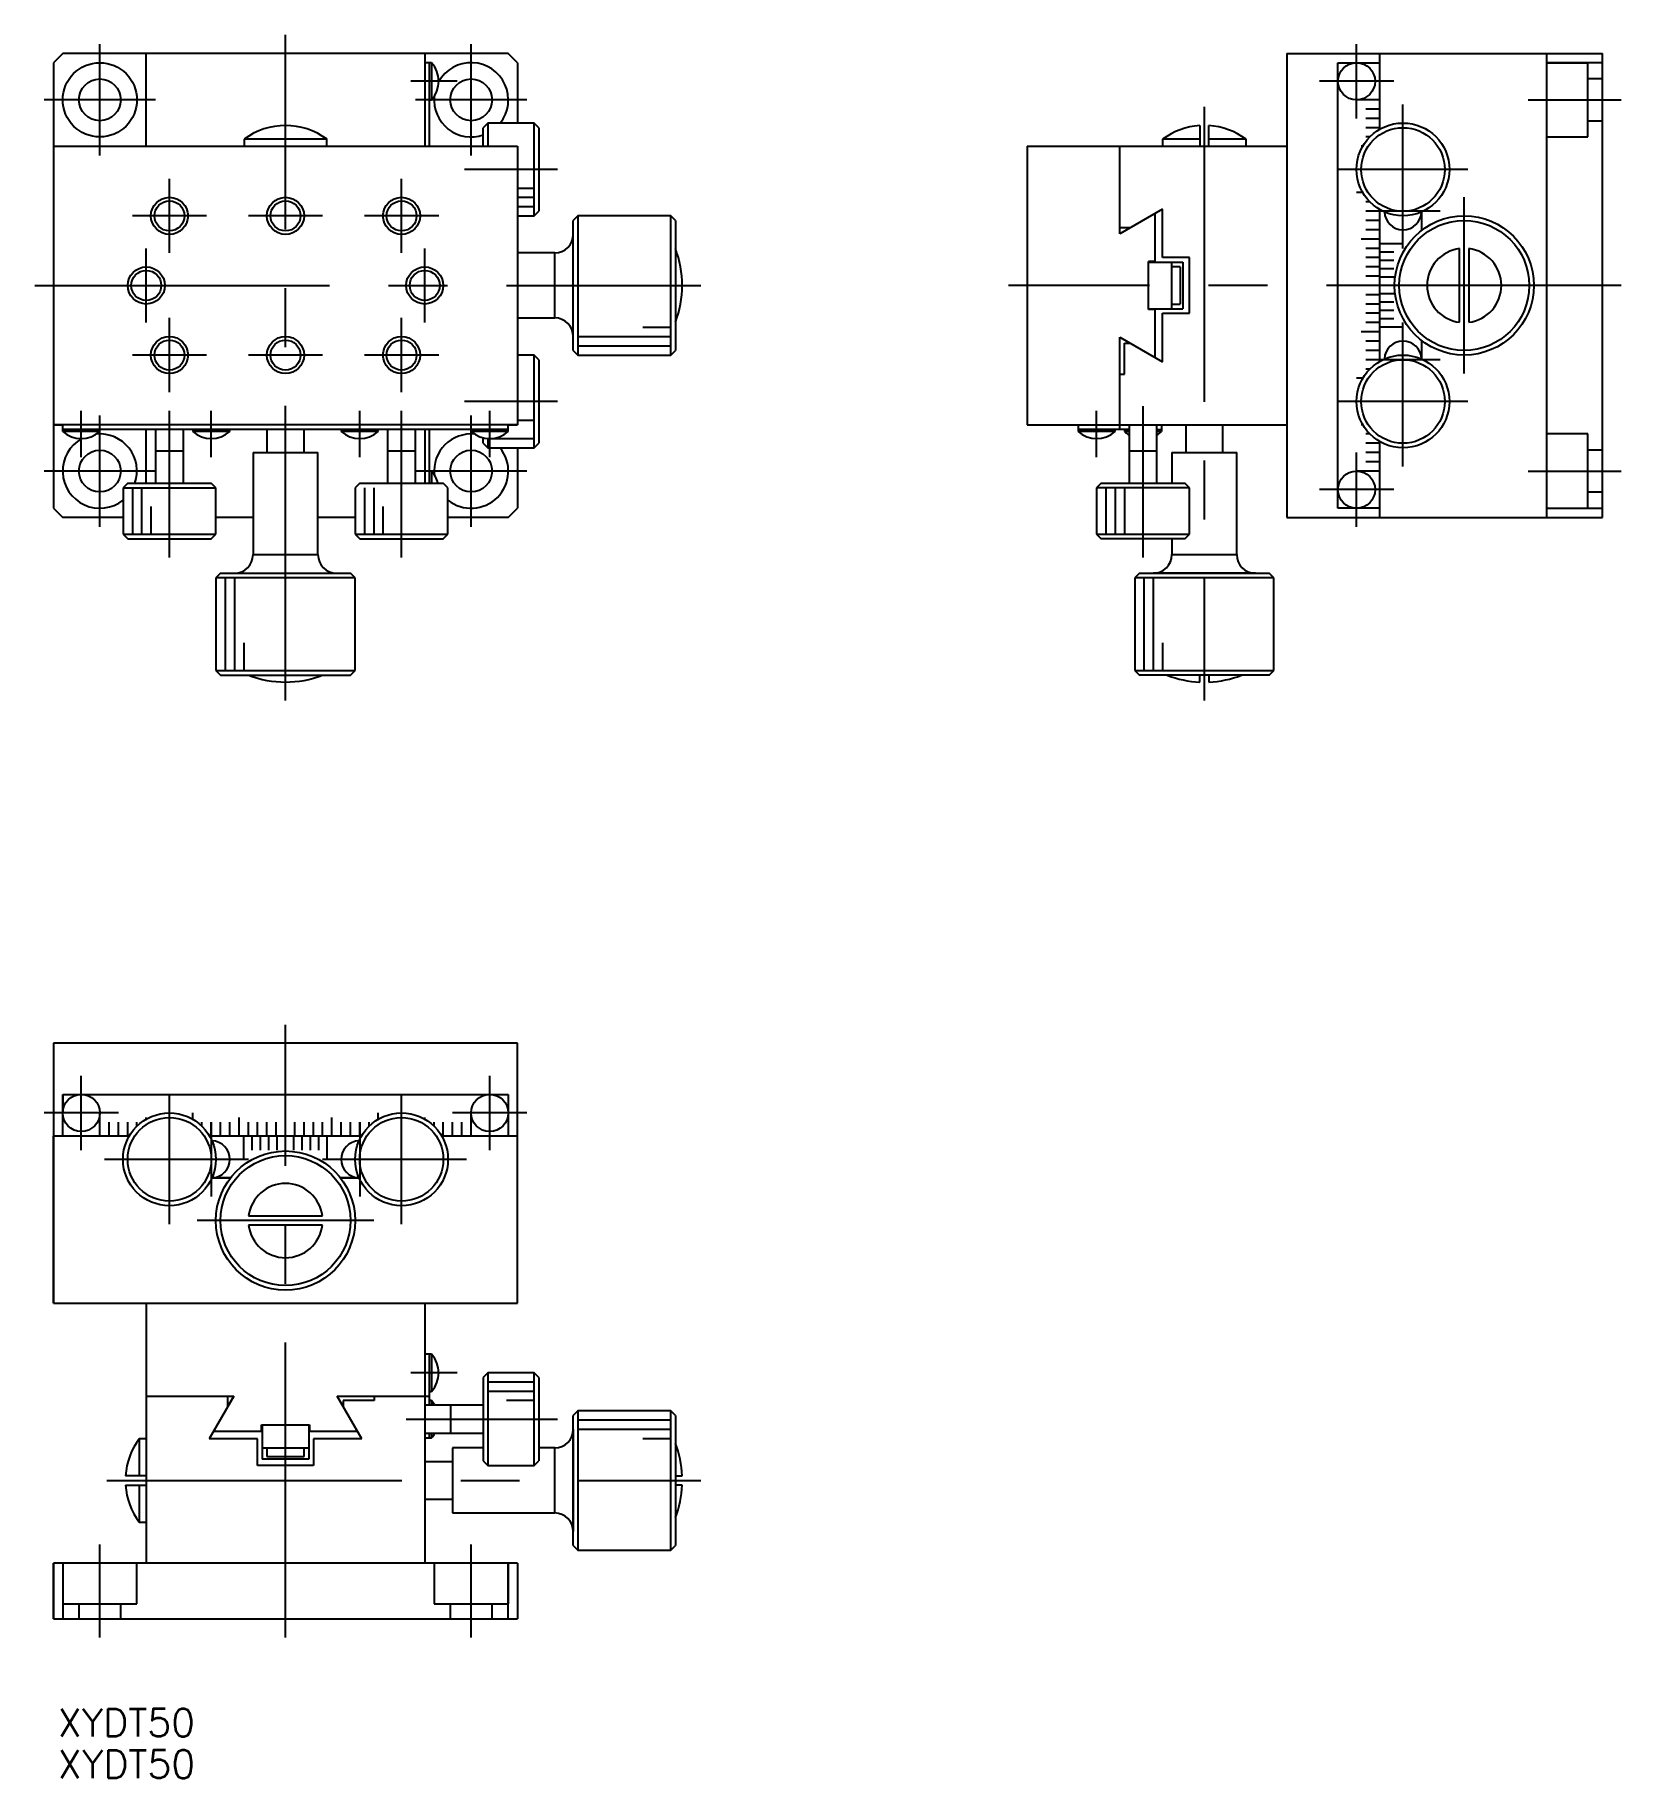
# Model space of a CAD drawing. Extents: x -27 to 144, y -186 to 2.
import ezdxf

# ---------------------------------------------------------------- set-up
doc = ezdxf.new("R2010")
doc.units = 0
doc.linetypes.add('CENTER', pattern=[50.8, 31.75, -6.35, 6.35, -6.35])
doc.linetypes.add('DASHED', pattern=[19.05, 12.7, -6.35])
doc.layers.get('0').update_dxf_attribs({"linetype": 'CONTINUOUS'})
doc.layers.add('CENTER', color=1, linetype='CENTER')
doc.styles.get("Standard").update_dxf_attribs({"font": 'txt.shx', "height": 3, "bigfont": 'bigfont.shx'})

# ---------------------------------------------------------------- blocks, each defined once
blk = doc.blocks.new('*U25')
at = {"color": 7, "linetype": 'CONTINUOUS'}
blk.add_text('XYDT50', height=3, dxfattribs=at).set_placement((-24.53, -181.34))
blk = doc.blocks.new('*U26')
at = {"color": 7, "linetype": 'CONTINUOUS'}
blk.add_text('XYDT50', height=3, dxfattribs=at).set_placement((-24.51, -185.82))

msp = doc.modelspace()

# ---------------------------------------------------------------- linework, layer by layer
at = {"color": 7, "linetype": 'CONTINUOUS'}
for p, q in [((-24, 0), (-25, -1)), ((24, 0), (-24, 0)), ((-15, -10), (-15, 0)), ((15, 0), (15, -10)), ((25, -1), (24, 0)), ((107.88, 0), (141.88, 0)), ((107.88, 0), (107.88, -50)), ((117.88, -8.17), (117.88, 0)), ((-25, -1), (-25, -49)), ((15.74, -1), (15, -1)), ((15.5, -10), (15.5, -1)), ((15.74, -1), (15.74, -5)), ((25, -1), (25, -7.5)), ((113.38, -49), (113.38, -1)), ((113.38, -1), (117.88, -1)), ((135.88, -50), (135.88, 0)), ((141.88, -1), (135.88, -1)), ((141.88, -50), (141.88, 0)), ((15.5, -5), (15.74, -5)), ((117.88, -5), (115.38, -5)), ((21.8, -7.5), (21.3, -8)), ((21.8, -7.5), (21.8, -10)), ((26.8, -7.5), (21.8, -7.5)), ((26.8, -17.5), (26.8, -7.5)), ((27.3, -8), (26.8, -7.5)), ((117.88, -6), (116.38, -6)), ((117.88, -7), (116.38, -7)), ((-4.47, -9.25), (-4.47, -10)), ((4.47, -9.25), (-4.47, -9.25)), ((4.47, -10), (4.47, -9.25)), ((21.3, -10), (21.3, -8)), ((27.3, -8), (27.3, -17)), ((94.48, -9.25), (94.48, -10)), ((98.48, -9.25), (94.48, -9.25)), ((98.48, -7.77), (98.48, -10)), ((99.48, -10), (99.48, -7.77)), ((103.48, -9.25), (99.48, -9.25)), ((103.48, -10), (103.48, -9.25)), ((117.88, -8), (116.38, -8)), ((116.81, -9), (116.38, -9)), ((-25, -10), (25, -10)), ((-25, -10), (25, -10)), ((25, -10), (25, -40)), ((79.88, -10), (79.88, -40)), ((79.88, -10), (107.88, -10)), ((89.88, -19.44), (89.88, -10)), ((116.05, -10), (115.88, -10)), ((25, -14.5), (26.8, -14.5)), ((116.05, -15), (115.38, -15)), ((25, -15.5), (26.8, -15.5)), ((25, -16.5), (26.8, -16.5)), ((94.48, -16.79), (89.88, -19.44)), ((94.48, -22), (94.48, -16.79)), ((116.81, -16), (116.38, -16)), ((117.88, -33.17), (117.88, -16.83)), ((25, -17.5), (26.8, -17.5)), ((26.8, -17.5), (27.3, -17)), ((31.5, -17.5), (31, -18)), ((31, -32), (31, -18)), ((41.5, -17.5), (31.5, -17.5)), ((31.5, -17.5), (31.5, -32.5)), ((41.5, -32.5), (41.5, -17.5)), ((42, -18), (41.5, -17.5)), ((42, -18), (42, -32)), ((93.68, -22.4), (93.68, -17.25)), ((117.88, -17), (116.38, -17)), ((117.88, -18), (116.38, -18)), ((122.38, -17.08), (122.38, -19.08)), ((91, -18.8), (89.88, -18.8)), ((91, -18.8), (89.88, -18.8)), ((117.88, -20), (115.88, -20)), ((117.88, -19), (116.38, -19)), ((120.38, -20.5), (117.88, -20.5)), ((29, -21.5), (25, -21.5)), ((29, -25), (29, -21.5)), ((92.98, -27.6), (92.98, -22.4)), ((93.68, -22.4), (92.98, -22.4)), ((92.98, -22.4), (93.68, -22.4)), ((92.98, -22.5), (96.68, -22.5)), ((97.38, -22), (94.48, -22)), ((97.38, -22), (94.48, -22)), ((95.48, -27.5), (95.48, -22.5)), ((96.68, -22.5), (96.68, -27.5)), ((97.38, -28), (97.38, -22)), ((117.88, -21), (116.38, -21)), ((117.88, -22), (116.38, -22)), ((119.38, -21.4), (117.88, -21.4)), ((119.38, -22.3), (117.88, -22.3)), ((126.48, -28.97), (126.48, -21.03)), ((127.48, -21.03), (127.48, -28.97)), ((96.38, -23), (95.48, -23)), ((96.38, -23), (96.38, -27)), ((117.88, -23), (116.38, -23)), ((117.88, -24), (116.38, -24)), ((119.38, -23.2), (117.88, -23.2)), ((119.38, -24.1), (117.88, -24.1)), ((29, -28.5), (29, -25)), ((117.88, -25), (115.38, -25)), ((117.88, -26), (116.38, -26)), ((119.38, -25), (117.88, -25)), ((119.38, -25.9), (117.88, -25.9)), ((92.98, -27.5), (96.68, -27.5)), ((93.68, -27.6), (92.98, -27.6)), ((93.68, -32.75), (93.68, -27.6)), ((94.48, -33.21), (94.48, -28)), ((94.48, -28), (97.38, -28)), ((95.48, -27), (96.38, -27)), ((117.88, -27), (116.38, -27)), ((117.88, -28), (116.38, -28)), ((119.38, -26.8), (117.88, -26.8)), ((119.38, -27.7), (117.88, -27.7)), ((25, -28.5), (29, -28.5)), ((38.5, -29.5), (41.5, -29.5)), ((117.88, -30), (115.88, -30)), ((117.88, -29), (116.38, -29)), ((119.38, -28.6), (117.88, -28.6)), ((120.38, -29.5), (117.88, -29.5)), ((31.5, -30.5), (41.5, -30.5)), ((31.5, -31.5), (41.5, -31.5)), ((89.88, -40.5), (89.88, -30.56)), ((89.88, -30.56), (94.48, -33.21)), ((90.38, -34.56), (90.38, -31.2)), ((90.38, -31.2), (91, -31.2)), ((117.88, -31), (116.38, -31)), ((122.38, -30.92), (122.38, -32.92)), ((26.8, -32.5), (25, -32.5)), ((26.8, -42.5), (26.8, -32.5)), ((27.3, -33), (26.8, -32.5)), ((27.3, -33), (27.3, -42)), ((31, -32), (31.5, -32.5)), ((31.5, -32.5), (41.5, -32.5)), ((41.5, -32.5), (42, -32)), ((117.88, -32), (116.38, -32)), ((117.88, -33), (116.38, -33)), ((89.88, -34.56), (90.38, -34.56)), ((116.05, -35), (115.38, -35)), ((116.81, -34), (116.38, -34)), ((25, -40), (-25, -40)), ((-25, -40), (-24, -40)), ((-24, -40.74), (-24, -40)), ((24, -40.5), (-24, -40.5)), ((-20, -40.74), (-24, -40.74)), ((-20, -40.74), (-20, -40.5)), ((-15, -46.3), (-15, -40.5)), ((-14, -40.5), (-14, -46.3)), ((-11, -46.3), (-11, -40.5)), ((-10, -40.5), (-10, -40.74)), ((-6, -40.74), (-10, -40.74)), ((-6, -40.74), (-6, -40.5)), ((-2, -40.5), (-2, -43)), ((2, -43), (2, -40.5)), ((6, -40.5), (6, -40.74)), ((10, -40.74), (6, -40.74)), ((10, -40.74), (10, -40.5)), ((11, -40.5), (11, -46.3)), ((14, -46.3), (14, -40.5)), ((15, -40.5), (15, -46.3)), ((15.5, -46.3), (15.5, -40.5)), ((20, -40.5), (20, -40.74)), ((24, -40.74), (20, -40.74)), ((24, -40), (25, -40)), ((24, -40.74), (24, -40)), ((25, -39.5), (26.8, -39.5)), ((79.88, -40), (107.88, -40)), ((85.38, -40), (85.38, -40.74)), ((90.88, -40.5), (85.38, -40.5)), ((89.38, -40.74), (85.38, -40.74)), ((89.38, -40.74), (89.38, -40.5)), ((90.38, -40.5), (90.38, -40.74)), ((90.88, -40.74), (90.38, -40.74)), ((90.88, -40), (90.88, -46.3)), ((93.88, -46.3), (93.88, -40)), ((93.88, -40.5), (94.38, -40.5)), ((94.38, -40.74), (93.88, -40.74)), ((94.38, -40), (94.38, -40.74)), ((96.98, -40), (96.98, -43)), ((100.98, -43), (100.98, -40)), ((116.05, -40), (115.88, -40)), ((116.81, -41), (116.38, -41)), ((-14, -42.79), (-14, -42.8)), ((-14, -42.8), (-11, -42.8)), ((-14, -42.8), (-14, -42.8)), ((-11, -42.8), (-11, -42.79)), ((-11, -42.8), (-11, -42.8)), ((-3.5, -43), (-3.5, -54)), ((-3.5, -43), (3.5, -43)), ((3.5, -54), (3.5, -43)), ((11, -42.79), (11, -42.8)), ((11, -42.8), (14, -42.8)), ((11, -42.8), (11, -42.8)), ((14, -42.8), (14, -42.79)), ((14, -42.8), (14, -42.8)), ((21.3, -42), (21.3, -41.42)), ((21.3, -42), (21.8, -42.5)), ((21.8, -41.49), (21.8, -42.5)), ((21.8, -41.5), (26.8, -41.5)), ((21.8, -42.5), (26.8, -42.5)), ((25, -42.5), (25, -49)), ((26.8, -42.5), (27.3, -42)), ((90.88, -42.8), (93.88, -42.8)), ((95.48, -43), (95.48, -46.3)), ((95.48, -43), (102.48, -43)), ((102.48, -54), (102.48, -43)), ((117.88, -42), (116.38, -42)), ((117.88, -43), (116.38, -43)), ((117.88, -50), (117.88, -41.83)), ((15.74, -45), (15.5, -45)), ((15.74, -45), (15.74, -46.3)), ((117.88, -45), (115.38, -45)), ((117.88, -44), (116.38, -44)), ((-17, -46.3), (-17.5, -46.8)), ((-17.5, -46.8), (-17.5, -51.8)), ((-17.5, -46.8), (-7.5, -46.8)), ((-17, -46.3), (-8, -46.3)), ((-16.5, -46.8), (-16.5, -51.8)), ((-15.5, -46.8), (-15.5, -51.8)), ((-7.5, -46.8), (-8, -46.3)), ((-7.5, -51.8), (-7.5, -46.8)), ((8, -46.3), (7.5, -46.8)), ((7.5, -46.8), (7.5, -51.8)), ((8, -46.3), (17, -46.3)), ((8.5, -46.8), (8.5, -51.8)), ((9.5, -46.8), (9.5, -51.8)), ((17.5, -46.8), (17, -46.3)), ((17.5, -51.8), (17.5, -46.8)), ((87.88, -46.3), (87.38, -46.8)), ((87.38, -46.8), (87.38, -51.8)), ((97.38, -46.8), (87.38, -46.8)), ((87.88, -46.3), (96.88, -46.3)), ((88.38, -46.8), (88.38, -51.8)), ((89.38, -46.8), (89.38, -51.8)), ((90.38, -46.8), (90.38, -51.8)), ((97.38, -46.8), (96.88, -46.3)), ((97.38, -51.8), (97.38, -46.8)), ((-14.5, -48.8), (-14.5, -51.8)), ((10.5, -48.8), (10.5, -51.8)), ((-25, -49), (-24, -50)), ((-17.5, -50), (-24, -50)), ((-3.5, -50), (-7.5, -50)), ((7.5, -50), (3.5, -50)), ((24, -50), (17.5, -50)), ((24, -50), (25, -49)), ((107.88, -50), (141.88, -50)), ((117.88, -49), (113.38, -49)), ((135.88, -49), (141.88, -49)), ((-17.5, -51.8), (-17, -52.3)), ((-17.5, -51.8), (-7.5, -51.8)), ((-17, -52.3), (-8, -52.3)), ((-8, -52.3), (-7.5, -51.8)), ((7.5, -51.8), (8, -52.3)), ((7.5, -51.8), (17.5, -51.8)), ((8, -52.3), (17, -52.3)), ((17, -52.3), (17.5, -51.8)), ((87.38, -51.8), (97.38, -51.8)), ((87.38, -51.8), (87.88, -52.3)), ((96.88, -52.3), (87.88, -52.3)), ((96.88, -52.3), (87.88, -52.3)), ((95.48, -52.3), (95.48, -54)), ((96.88, -52.3), (97.38, -51.8)), ((-3.5, -54), (0, -54)), ((0, -54), (3.5, -54)), ((95.48, -54), (102.48, -54)), ((-7, -56), (-7.5, -56.5)), ((-7, -56), (7, -56)), ((7.5, -56.5), (7, -56)), ((91.98, -56), (91.48, -56.5)), ((91.98, -56), (105.98, -56)), ((104.48, -56), (93.48, -56)), ((106.48, -56.5), (105.98, -56)), ((-7.5, -56.5), (-7.5, -66.5)), ((7.5, -56.5), (-7.5, -56.5)), ((-6.5, -56.5), (-6.5, -66.5)), ((-5.5, -56.5), (-5.5, -66.5)), ((7.5, -66.5), (7.5, -56.5)), ((106.48, -56.5), (91.48, -56.5)), ((91.48, -56.5), (91.48, -66.5)), ((92.48, -56.5), (92.48, -66.5)), ((93.48, -56.5), (93.48, -66.5)), ((106.48, -66.5), (106.48, -56.5)), ((-4.5, -63.5), (-4.5, -66.5)), ((94.48, -63.5), (94.48, -66.5)), ((-7.5, -66.5), (-7, -67)), ((-7.5, -66.5), (7.5, -66.5)), ((-7, -67), (7, -67)), ((7, -67), (7.5, -66.5)), ((91.48, -66.5), (106.48, -66.5)), ((91.48, -66.5), (91.98, -67)), ((105.98, -67), (91.98, -67)), ((98.48, -67.73), (98.48, -67)), ((99.48, -67), (98.48, -67)), ((99.48, -67), (99.48, -67.73)), ((105.98, -67), (106.48, -66.5)), ((25, -106.65), (-25, -106.65)), ((-25, -106.65), (-25, -120.45)), ((25, -134.65), (25, -106.65)), ((-24, -112.15), (-24, -114.14)), ((-24, -112.15), (24, -112.15)), ((-24, -116.65), (-24, -112.15)), ((24, -112.15), (24, -116.65)), ((-20, -116.65), (-20, -114.15)), ((-10, -114.82), (-10, -114.15)), ((0, -116.65), (0, -114.15)), ((10, -114.82), (10, -114.15)), ((20, -116.65), (20, -114.15)), ((-19, -116.65), (-19, -115.15)), ((-18, -116.65), (-18, -115.15)), ((-17, -116.65), (-17, -115.15)), ((-16, -115.58), (-16, -115.15)), ((-15, -114.82), (-15, -114.65)), ((-9, -115.58), (-9, -115.15)), ((-8, -116.65), (-8, -115.15)), ((-7, -116.65), (-7, -115.15)), ((-6, -116.65), (-6, -115.15)), ((-5, -116.65), (-5, -114.65)), ((-4, -116.65), (-4, -115.15)), ((-3, -116.65), (-3, -115.15)), ((-2, -116.65), (-2, -115.15)), ((-1, -116.65), (-1, -115.15)), ((1, -116.65), (1, -115.15)), ((2, -116.65), (2, -115.15)), ((3, -116.65), (3, -115.15)), ((4, -116.65), (4, -115.15)), ((5, -116.65), (5, -114.65)), ((6, -116.65), (6, -115.15)), ((7, -116.65), (7, -115.15)), ((8, -116.65), (8, -115.15)), ((9, -115.58), (9, -115.15)), ((15, -114.82), (15, -114.65)), ((16, -115.58), (16, -115.15)), ((17, -116.65), (17, -115.15)), ((18, -116.65), (18, -115.15)), ((19, -116.65), (19, -115.15)), ((-25, -134.65), (-25, -116.65)), ((-25, -116.65), (-25, -117.15)), ((-16.83, -116.65), (-25, -116.65)), ((-25, -117.15), (-25, -117.77)), ((8.17, -116.65), (-8.17, -116.65)), ((-4.5, -119.15), (-4.5, -116.65)), ((-3.6, -118.15), (-3.6, -116.65)), ((-2.7, -118.15), (-2.7, -116.65)), ((-1.8, -118.15), (-1.8, -116.65)), ((-0.9, -118.15), (-0.9, -116.65)), ((0, -118.15), (0, -116.65)), ((0.9, -118.15), (0.9, -116.65)), ((1.8, -118.15), (1.8, -116.65)), ((2.7, -118.15), (2.7, -116.65)), ((3.6, -118.15), (3.6, -116.65)), ((4.5, -119.15), (4.5, -116.65)), ((25, -116.65), (16.83, -116.65)), ((-25, -120.45), (-25, -121.25)), ((-25, -120.45), (-25, -121.25)), ((-25, -121.25), (-25, -120.45)), ((-25, -121.25), (-25, -134.65)), ((-25, -121.25), (-25, -124.15)), ((-25, -124.15), (-25, -121.25)), ((-7.92, -121.15), (-5.92, -121.15)), ((-5.92, -121.15), (-7.92, -121.15)), ((5.92, -121.15), (7.92, -121.15)), ((7.92, -121.15), (5.92, -121.15)), ((-3.97, -125.25), (3.97, -125.25)), ((-3.97, -125.25), (3.97, -125.25)), ((3.97, -126.25), (-3.97, -126.25)), ((-25, -134.65), (25, -134.65)), ((-15, -134.65), (-15, -144.65)), ((-15, -134.65), (-15, -162.65)), ((15, -134.65), (15, -162.65)), ((15.74, -140.15), (15, -140.15)), ((15.5, -145.65), (15.5, -140.15)), ((15.74, -140.15), (15.74, -144.15)), ((21.8, -142.15), (21.3, -142.65)), ((21.3, -142.65), (21.3, -151.65)), ((21.8, -142.15), (21.8, -152.15)), ((26.8, -142.15), (21.8, -142.15)), ((26.8, -152.15), (26.8, -142.15)), ((27.3, -142.65), (26.8, -142.15)), ((27.3, -142.65), (27.3, -151.65)), ((15.5, -144.15), (15.74, -144.15)), ((26.8, -143.15), (21.8, -143.15)), ((26.8, -144.15), (21.8, -144.15)), ((-15, -144.65), (-5.56, -144.65)), ((-5.56, -144.65), (-8.21, -149.25)), ((-6.2, -145.77), (-6.2, -144.65)), ((-6.2, -145.77), (-5.56, -144.65)), ((8.21, -149.25), (5.56, -144.65)), ((5.56, -144.65), (15.5, -144.65)), ((6.2, -145.15), (6.2, -145.77)), ((9.56, -145.15), (6.2, -145.15)), ((6.2, -145.15), (6.2, -145.77)), ((9.56, -144.65), (9.56, -145.15)), ((9.56, -144.65), (9.56, -145.15)), ((21.3, -145.65), (15, -145.65)), ((15.74, -145.15), (15.5, -145.15)), ((15.74, -145.15), (15.74, -145.65)), ((17.8, -148.65), (17.8, -145.65)), ((26.8, -145.15), (23.8, -145.15)), ((31.5, -146.25), (31, -146.75)), ((31.5, -146.25), (31.5, -161.25)), ((41.5, -146.25), (31.5, -146.25)), ((41.5, -161.25), (41.5, -146.25)), ((42, -146.75), (41.5, -146.25)), ((-2.6, -147.75), (2.6, -147.75)), ((-2.6, -148.45), (-2.6, -147.75)), ((-2.5, -147.75), (-2.5, -150.25)), ((-2.5, -147.75), (-2.5, -151.45)), ((2.5, -147.75), (2.5, -151.45)), ((2.6, -148.45), (2.6, -147.75)), ((2.6, -147.75), (2.6, -148.45)), ((31, -160.75), (31, -146.75)), ((31, -148.25), (31, -146.75)), ((31, -148.25), (31, -159.25)), ((31, -148.25), (31, -159.25)), ((31, -159.26), (31, -148.25)), ((41.5, -147.25), (31.5, -147.25)), ((41.5, -148.25), (31.5, -148.25)), ((42, -146.75), (42, -160.75)), ((-15.75, -149.25), (-15.75, -153.25)), ((-15, -149.25), (-15.75, -149.25)), ((-3, -149.25), (-8.21, -149.25)), ((-7.75, -148.45), (-2.6, -148.45)), ((-3, -152.15), (-3, -149.25)), ((-2.5, -150.25), (2.5, -150.25)), ((-2, -150.25), (-2, -151.15)), ((2, -151.15), (2, -150.25)), ((2.6, -148.45), (7.75, -148.45)), ((3, -149.25), (3, -152.15)), ((3, -149.25), (3, -152.15)), ((8.21, -149.25), (3, -149.25)), ((15, -148.65), (21.3, -148.65)), ((15, -149.15), (15.74, -149.15)), ((15.5, -149.15), (15.5, -148.65)), ((15.74, -148.65), (15.74, -149.15)), ((21.3, -150.25), (18, -150.25)), ((18, -150.25), (18, -157.25)), ((29, -150.25), (27.3, -150.25)), ((29, -157.25), (29, -150.25)), ((41.5, -149.25), (38.5, -149.25)), ((2.5, -151.45), (-2.5, -151.45)), ((-2, -151.15), (2, -151.15)), ((3, -151.75), (3, -152.15)), ((3, -151.75), (3, -152.15)), ((18, -151.75), (15, -151.75)), ((21.3, -151.65), (21.8, -152.15)), ((26.8, -152.15), (27.3, -151.65)), ((-15, -153.25), (-17.23, -153.25)), ((3, -152.15), (-3, -152.15)), ((21.8, -152.15), (26.8, -152.15)), ((42, -153.25), (42.73, -153.25)), ((-17.23, -154.25), (-15, -154.25)), ((-15.75, -154.25), (-15.75, -158.25)), ((15, -155.75), (18, -155.75)), ((42.73, -154.25), (42, -154.25)), ((18, -157.25), (29, -157.25)), ((-15.75, -158.25), (-15, -158.25)), ((31, -160.75), (31, -159.26)), ((31, -160.75), (31.5, -161.25)), ((31.5, -161.25), (41.5, -161.25)), ((41.5, -161.25), (42, -160.75)), ((-25, -162.65), (-25, -168.65)), ((-25, -168.65), (-25, -162.65)), ((25, -162.65), (-25, -162.65)), ((-24, -162.65), (-24, -168.65)), ((24, -168.65), (24, -162.65)), ((25, -162.65), (25, -168.65)), ((-25, -168.65), (25, -168.65))]:
    msp.add_line(p, q, dxfattribs=at)
at = {"color": 3, "linetype": 'DASHED'}
for p, q in [((135.88, -1), (140.28, -1)), ((140.28, -9), (140.28, -1)), ((141.88, -2.75), (140.28, -2.75)), ((140.28, -7.25), (141.88, -7.25)), ((135.88, -9), (140.28, -9)), ((140.28, -41), (135.88, -41)), ((140.28, -49), (140.28, -41)), ((141.88, -42.75), (140.28, -42.75)), ((140.28, -47.25), (141.88, -47.25)), ((135.88, -49), (140.28, -49)), ((-24, -162.65), (-24, -167.05)), ((-16, -167.05), (-16, -162.65)), ((16, -162.65), (16, -167.05)), ((24, -162.65), (24, -167.05)), ((-24, -167.05), (-16, -167.05)), ((-22.25, -167.05), (-22.25, -168.65)), ((-17.75, -168.65), (-17.75, -167.05)), ((16, -167.05), (24, -167.05)), ((17.75, -167.05), (17.75, -168.65)), ((22.25, -168.65), (22.25, -167.05))]:
    msp.add_line(p, q, dxfattribs=at)
at = {"color": 7, "linetype": 'CONTINUOUS'}
for centre, radius in [((-20, -5), 4), ((115.38, -3), 2), ((-20, -5), 2.25), ((20, -5), 2.25), ((120.38, -12.5), 5), ((120.38, -12.5), 4.5), ((-12.5, -17.5), 1.62), ((0, -17.5), 1.62), ((12.5, -17.5), 1.62), ((126.98, -25), 7.5), ((126.98, -25), 7), ((-15, -25), 1.62), ((15, -25), 1.62), ((-12.5, -32.5), 1.62), ((0, -32.5), 1.62), ((12.5, -32.5), 1.62), ((120.38, -37.5), 5), ((120.38, -37.5), 4.5), ((-20, -45), 2.25), ((20, -45), 2.25), ((115.38, -47), 2), ((-22, -114.15), 2), ((22, -114.15), 2), ((-12.5, -119.15), 5), ((12.5, -119.15), 5), ((-12.5, -119.15), 4.5), ((12.5, -119.15), 4.5), ((0, -125.75), 7.5), ((0, -125.75), 7)]:
    msp.add_circle(centre, radius, dxfattribs=at)
at = {"color": 3, "linetype": 'CONTINUOUS'}
for centre in [(-12.5, -17.5), (0, -17.5), (12.5, -17.5), (-15, -25), (15, -25), (-12.5, -32.5), (0, -32.5), (12.5, -32.5)]:
    msp.add_circle(centre, 2, dxfattribs=at)
at = {"color": 7, "linetype": 'CONTINUOUS'}
for centre, radius, start, end in [((13.5, -3), 3, 318.1877, 41.8123), ((20, -5), 4, 321.3178, 151.0657), ((20, -5), 4, 174.7289, 288.9656), ((0, -15.25), 7.48, 53.3008, 126.6992), ((98.98, -15.25), 7.5, 93.8226, 126.8699), ((98.98, -15.25), 7.5, 53.1301, 86.1774), ((120.38, -17), 2, 182.387, 357.613), ((29, -19.5), 2, 270, 0), ((31.56, -25), 11.17, 339.1878, 20.8122), ((126.98, -25), 4, 97.1808, 262.8192), ((126.98, -25), 4, 277.1808, 82.8192), ((29, -30.5), 2, 0, 90), ((120.38, -33), 2, 2.387, 177.613), ((-22, -38.5), 3, 228.1877, 311.8123), ((-20, -45), 4, 341.0344, 95.2711), ((-8, -38.5), 3, 228.1877, 311.8123), ((8, -38.5), 3, 228.1877, 311.8123), ((20, -45), 4, 84.7289, 185.2711), ((22, -38.5), 3, 228.1877, 311.8123), ((87.38, -38.5), 3, 228.1877, 311.8123), ((92.38, -38.5), 3, 228.1877, 240), ((92.38, -38.5), 3, 300, 311.8123), ((-20, -45), 4, 118.9343, 308.6822), ((20, -45), 4, 231.3178, 38.6822), ((13.5, -47), 3, 13.4934, 41.8123), ((-5.5, -54), 2, 270, 0), ((5.5, -54), 2, 180, 270), ((93.48, -54), 2, 270, 0), ((104.48, -54), 2, 180, 270), ((0, -56.56), 11.17, 249.1878, 290.8122), ((98.98, -56.56), 11.18, 249.0376, 267.4369), ((98.98, -56.56), 11.18, 272.5631, 290.9624), ((-8, -119.15), 2, 0, 87.613), ((8, -119.15), 2, 92.387, 267.613), ((-8, -119.15), 2, 272.387, 0), ((0, -125.75), 4, 7.1808, 172.8192), ((0, -125.75), 4, 187.1808, 352.8192), ((13.5, -142.15), 3, 318.1877, 41.8123), ((13.5, -147.15), 3, 30, 41.8123), ((29, -148.25), 2, 270, 0), ((-9.75, -153.75), 7.5, 143.1301, 176.1774), ((13.5, -147.15), 3, 318.1877, 330), ((31.56, -153.75), 11.18, 2.5631, 20.9624), ((-9.75, -153.75), 7.5, 183.8226, 216.8699), ((31.56, -153.75), 11.18, 339.0376, 357.4369), ((29, -159.25), 2, 0, 90)]:
    msp.add_arc(centre, radius, start, end, dxfattribs=at)
at = {"layer": 'CENTER', "color": 1, "linetype": 'CENTER'}
for p, q in [((0, -69.73), (0, 2)), ((-20, -11), (-20, 1)), ((20, -11), (20, 1)), ((115.38, -7), (115.38, 1)), ((18.5, -3), (13.5, -3)), ((119.38, -3), (111.38, -3)), ((-14, -5), (-26, -5)), ((26, -5), (14, -5)), ((120.38, -21), (120.38, -5.5)), ((133.88, -5), (143.88, -5)), ((98.98, -5.77), (98.98, -69.73)), ((29.3, -12.5), (19.3, -12.5)), ((127.38, -12.5), (113.38, -12.5)), ((-12.5, -21.5), (-12.5, -13.5)), ((12.5, -21.5), (12.5, -13.5)), ((126.98, -34.5), (126.98, -15.5)), ((-8.5, -17.5), (-16.5, -17.5)), ((4, -17.5), (-4, -17.5)), ((16.5, -17.5), (8.5, -17.5)), ((124.38, -17), (116.38, -17)), ((-15, -29), (-15, -21)), ((15, -29), (15, -21)), ((-27, -25), (44.73, -25)), ((143.88, -25), (77.88, -25)), ((-12.5, -36.5), (-12.5, -28.5)), ((12.5, -36.5), (12.5, -28.5)), ((120.38, -44.5), (120.38, -29)), ((-8.5, -32.5), (-16.5, -32.5)), ((4, -32.5), (-4, -32.5)), ((16.5, -32.5), (8.5, -32.5)), ((124.38, -33), (116.38, -33)), ((29.3, -37.5), (19.3, -37.5)), ((127.38, -37.5), (113.38, -37.5)), ((-22, -43.5), (-22, -38.5)), ((-20, -51), (-20, -39)), ((-12.5, -54.3), (-12.5, -38.5)), ((-8, -43.5), (-8, -38.5)), ((8, -43.5), (8, -38.5)), ((12.5, -54.3), (12.5, -38.5)), ((20, -51), (20, -39)), ((22, -43.5), (22, -38.5)), ((87.38, -43.5), (87.38, -38.5)), ((92.38, -54.3), (92.38, -38)), ((115.38, -51), (115.38, -43)), ((-14, -45), (-26, -45)), ((26, -45), (14, -45)), ((15.74, -45), (15.5, -45)), ((133.88, -45), (143.88, -45)), ((119.38, -47), (111.38, -47)), ((0, -170.65), (0, -104.65)), ((-22, -118.15), (-22, -110.15)), ((22, -118.15), (22, -110.15)), ((-12.5, -126.15), (-12.5, -112.15)), ((12.5, -126.15), (12.5, -112.15)), ((-18, -114.15), (-26, -114.15)), ((26, -114.15), (18, -114.15)), ((-8, -115.15), (-8, -123.15)), ((8, -115.15), (8, -123.15)), ((-4, -119.15), (-19.5, -119.15)), ((19.5, -119.15), (4, -119.15)), ((9.5, -125.75), (-9.5, -125.75)), ((18.5, -142.15), (13.5, -142.15)), ((13, -147.15), (29.3, -147.15)), ((-19.23, -153.75), (44.73, -153.75)), ((-20, -170.65), (-20, -160.65)), ((20, -170.65), (20, -160.65))]:
    msp.add_line(p, q, dxfattribs=at)

# ---------------------------------------------------------------- block references
at = {"color": 7, "linetype": 'CONTINUOUS'}
for name in ['*U25', '*U26']:
    msp.add_blockref(name, (0, 0), dxfattribs=at)

doc.saveas('drawing.dxf')
